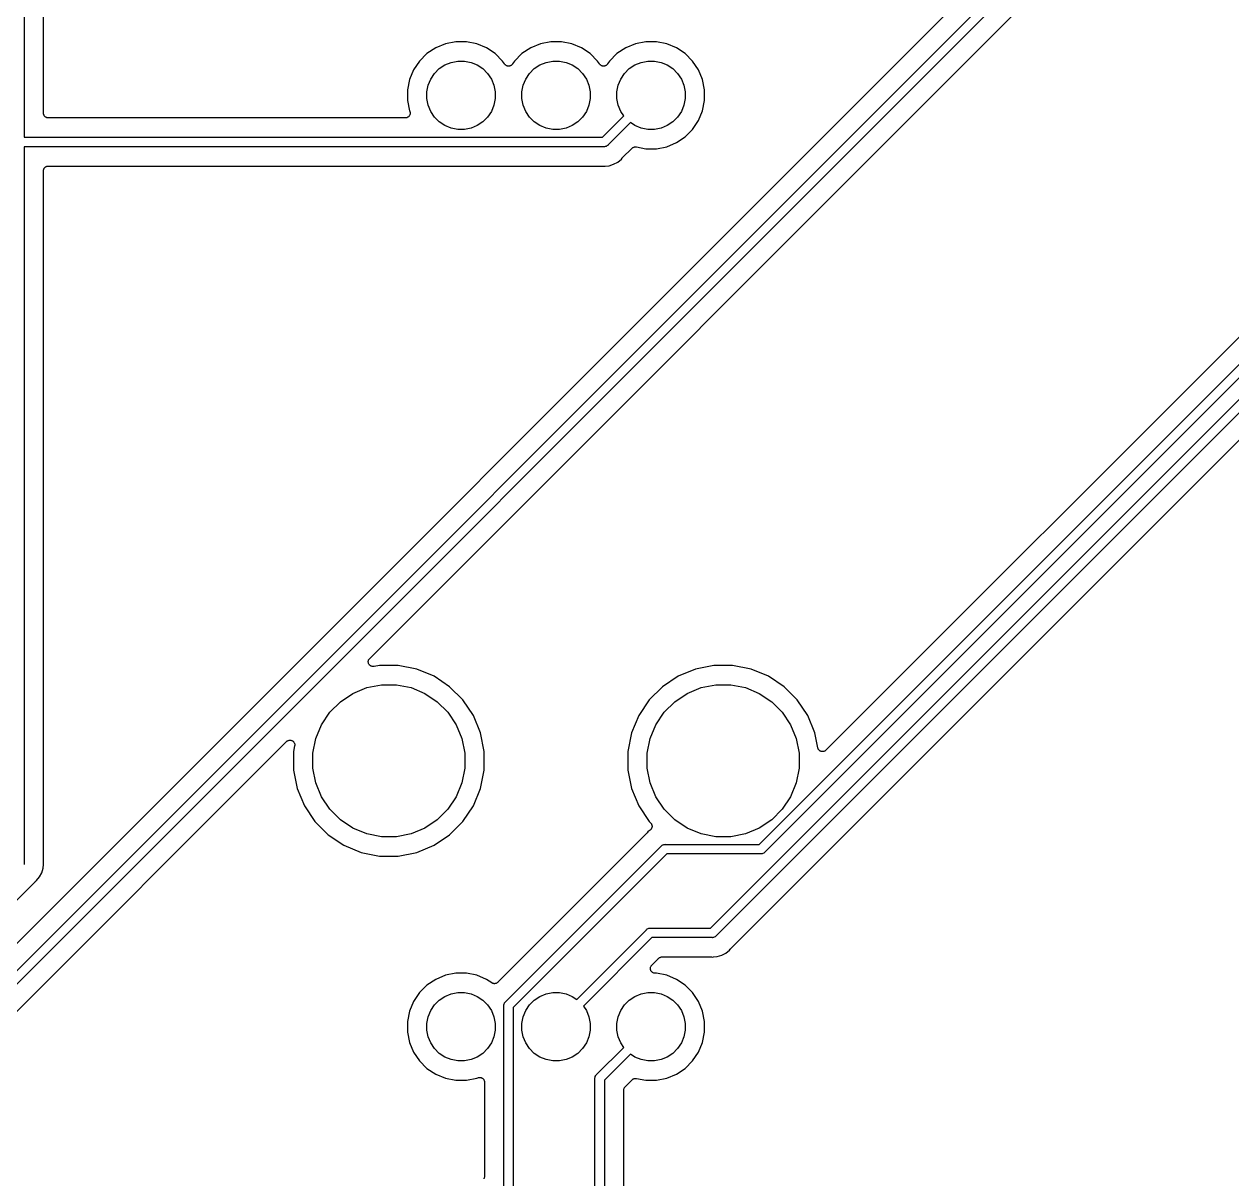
# Model space of a CAD drawing. Extents: x 77 to 228, y -160 to -63.
# Drawn here: x 96.49 to 128.28, y -133.03 to -102.65 of the extents above; entities that cross this region are included whole.
import ezdxf

# ---------------------------------------------------------------- set-up
doc = ezdxf.new("R2010")
doc.units = 0
doc.layers.add('BLACK', color=7, linetype='CONTINUOUS')

msp = doc.modelspace()

# ---------------------------------------------------------------- linework, layer by layer
at = {"layer": 'BLACK', "linetype": 'CONTINUOUS'}
for p, q in [((129.919, -93.2138), (94.9537, -128.179)), ((94.5058, -129.346), (130.3, -93.5509)), ((130.445, -93.76), (94.6825, -129.522)), ((105.585, -119.338), (127.725, -97.198)), ((96.492, -101.927), (96.492, -105.626)), ((97, -104.991), (97, -102.19)), ((107.323, -103.273), (107.092, -103.427)), ((107.579, -103.167), (107.323, -103.273)), ((107.851, -103.113), (107.579, -103.167)), ((108.129, -103.113), (107.851, -103.113)), ((108.401, -103.167), (108.129, -103.113)), ((108.657, -103.273), (108.401, -103.167)), ((108.888, -103.427), (108.657, -103.273)), ((109.823, -103.273), (109.592, -103.427)), ((110.079, -103.167), (109.823, -103.273)), ((110.351, -103.113), (110.079, -103.167)), ((110.629, -103.113), (110.351, -103.113)), ((110.901, -103.167), (110.629, -103.113)), ((111.157, -103.273), (110.901, -103.167)), ((111.388, -103.427), (111.157, -103.273)), ((112.323, -103.273), (112.092, -103.427)), ((112.579, -103.167), (112.323, -103.273)), ((112.851, -103.113), (112.579, -103.167)), ((113.129, -103.113), (112.851, -103.113)), ((113.401, -103.167), (113.129, -103.113)), ((113.657, -103.273), (113.401, -103.167)), ((113.888, -103.427), (113.657, -103.273)), ((107.092, -103.427), (106.896, -103.623)), ((109.084, -103.623), (108.888, -103.427)), ((109.592, -103.427), (109.396, -103.623)), ((111.584, -103.623), (111.388, -103.427)), ((112.092, -103.427), (111.896, -103.623)), ((114.084, -103.623), (113.888, -103.427)), ((106.742, -103.854), (106.636, -104.11)), ((106.896, -103.623), (106.742, -103.854)), ((107.291, -103.947), (107.416, -103.822)), ((107.416, -103.822), (107.564, -103.723)), ((107.564, -103.723), (107.727, -103.656)), ((107.727, -103.656), (107.901, -103.621)), ((107.901, -103.621), (108.079, -103.621)), ((108.079, -103.621), (108.253, -103.656)), ((108.253, -103.656), (108.416, -103.723)), ((108.416, -103.723), (108.564, -103.822)), ((108.564, -103.822), (108.689, -103.947)), ((109.134, -103.699), (109.084, -103.623)), ((109.142, -103.709), (109.134, -103.699)), ((109.15, -103.718), (109.142, -103.709)), ((109.15, -103.719), (109.15, -103.718)), ((109.15, -103.718), (109.15, -103.718)), ((109.159, -103.726), (109.15, -103.719)), ((109.169, -103.734), (109.159, -103.726)), ((109.18, -103.74), (109.169, -103.734)), ((109.169, -103.734), (109.169, -103.734)), ((109.169, -103.734), (109.169, -103.734)), ((109.19, -103.746), (109.18, -103.74)), ((109.191, -103.746), (109.19, -103.746)), ((109.203, -103.75), (109.191, -103.746)), ((109.191, -103.746), (109.191, -103.746)), ((109.214, -103.753), (109.203, -103.75)), ((109.215, -103.753), (109.214, -103.753)), ((109.214, -103.753), (109.214, -103.753)), ((109.227, -103.755), (109.215, -103.753)), ((109.239, -103.756), (109.227, -103.755)), ((109.251, -103.755), (109.239, -103.756)), ((109.239, -103.756), (109.239, -103.756)), ((109.239, -103.756), (109.239, -103.756)), ((109.263, -103.754), (109.251, -103.755)), ((109.264, -103.754), (109.263, -103.754)), ((109.276, -103.75), (109.264, -103.754)), ((109.264, -103.754), (109.264, -103.754)), ((109.287, -103.747), (109.276, -103.75)), ((109.288, -103.747), (109.287, -103.747)), ((109.298, -103.741), (109.288, -103.746)), ((109.288, -103.746), (109.288, -103.747)), ((109.309, -103.735), (109.298, -103.741)), ((109.31, -103.735), (109.309, -103.735)), ((109.319, -103.727), (109.31, -103.735)), ((109.31, -103.735), (109.31, -103.735)), ((109.329, -103.72), (109.319, -103.727)), ((109.337, -103.71), (109.329, -103.719)), ((109.329, -103.719), (109.329, -103.72)), ((109.329, -103.72), (109.329, -103.72)), ((109.345, -103.701), (109.337, -103.71)), ((109.346, -103.699), (109.345, -103.7)), ((109.345, -103.7), (109.345, -103.7)), ((109.345, -103.7), (109.345, -103.7)), ((109.345, -103.7), (109.345, -103.701)), ((109.396, -103.623), (109.346, -103.699)), ((109.791, -103.947), (109.916, -103.822)), ((109.916, -103.822), (110.064, -103.723)), ((110.064, -103.723), (110.227, -103.656)), ((110.227, -103.656), (110.401, -103.621)), ((110.401, -103.621), (110.579, -103.621)), ((110.579, -103.621), (110.753, -103.656)), ((110.753, -103.656), (110.916, -103.723)), ((110.916, -103.723), (111.064, -103.822)), ((111.064, -103.822), (111.189, -103.947)), ((111.634, -103.699), (111.584, -103.623)), ((111.642, -103.709), (111.634, -103.699)), ((111.65, -103.718), (111.642, -103.709)), ((111.65, -103.719), (111.65, -103.718)), ((111.65, -103.718), (111.65, -103.718)), ((111.659, -103.726), (111.65, -103.719)), ((111.669, -103.734), (111.659, -103.726)), ((111.68, -103.74), (111.669, -103.734)), ((111.669, -103.734), (111.669, -103.734)), ((111.669, -103.734), (111.669, -103.734)), ((111.69, -103.746), (111.68, -103.74)), ((111.691, -103.746), (111.69, -103.746)), ((111.703, -103.75), (111.691, -103.746)), ((111.691, -103.746), (111.691, -103.746)), ((111.714, -103.753), (111.703, -103.75)), ((111.715, -103.753), (111.714, -103.753)), ((111.714, -103.753), (111.714, -103.753)), ((111.727, -103.755), (111.715, -103.753)), ((111.739, -103.756), (111.727, -103.755)), ((111.751, -103.755), (111.739, -103.756)), ((111.739, -103.756), (111.739, -103.756)), ((111.739, -103.756), (111.739, -103.756)), ((111.763, -103.754), (111.751, -103.755)), ((111.764, -103.754), (111.763, -103.754)), ((111.776, -103.75), (111.764, -103.754)), ((111.764, -103.754), (111.764, -103.754)), ((111.787, -103.747), (111.776, -103.75)), ((111.788, -103.747), (111.787, -103.747)), ((111.798, -103.741), (111.788, -103.746)), ((111.788, -103.746), (111.788, -103.747)), ((111.809, -103.735), (111.798, -103.741)), ((111.81, -103.735), (111.809, -103.735)), ((111.819, -103.727), (111.81, -103.735)), ((111.81, -103.735), (111.81, -103.735)), ((111.829, -103.72), (111.819, -103.727)), ((111.837, -103.71), (111.829, -103.719)), ((111.829, -103.719), (111.829, -103.72)), ((111.829, -103.72), (111.829, -103.72)), ((111.845, -103.701), (111.837, -103.71)), ((111.846, -103.699), (111.845, -103.7)), ((111.845, -103.7), (111.845, -103.7)), ((111.845, -103.7), (111.845, -103.7)), ((111.845, -103.7), (111.845, -103.701)), ((111.896, -103.623), (111.846, -103.699)), ((112.291, -103.947), (112.416, -103.822)), ((112.416, -103.822), (112.564, -103.723)), ((112.564, -103.723), (112.727, -103.656)), ((112.727, -103.656), (112.901, -103.621)), ((112.901, -103.621), (113.079, -103.621)), ((113.079, -103.621), (113.253, -103.656)), ((113.253, -103.656), (113.416, -103.723)), ((113.416, -103.723), (113.564, -103.822)), ((113.564, -103.822), (113.689, -103.947)), ((114.238, -103.854), (114.084, -103.623)), ((114.344, -104.11), (114.238, -103.854)), ((106.636, -104.11), (106.582, -104.382)), ((107.125, -104.258), (107.192, -104.095)), ((107.192, -104.095), (107.291, -103.947)), ((108.689, -103.947), (108.788, -104.095)), ((108.788, -104.095), (108.855, -104.258)), ((109.625, -104.258), (109.692, -104.095)), ((109.692, -104.095), (109.791, -103.947)), ((111.189, -103.947), (111.288, -104.095)), ((111.288, -104.095), (111.355, -104.258)), ((112.125, -104.258), (112.192, -104.095)), ((112.192, -104.095), (112.291, -103.947)), ((113.689, -103.947), (113.788, -104.095)), ((113.788, -104.095), (113.855, -104.258)), ((114.398, -104.382), (114.344, -104.11)), ((106.582, -104.382), (106.582, -104.66)), ((107.09, -104.432), (107.125, -104.258)), ((107.09, -104.61), (107.09, -104.432)), ((108.855, -104.258), (108.89, -104.432)), ((108.89, -104.432), (108.89, -104.61)), ((109.59, -104.432), (109.625, -104.258)), ((109.59, -104.61), (109.59, -104.432)), ((111.355, -104.258), (111.39, -104.432)), ((111.39, -104.432), (111.39, -104.61)), ((112.09, -104.432), (112.125, -104.258)), ((112.09, -104.61), (112.09, -104.432)), ((113.855, -104.258), (113.89, -104.432)), ((113.89, -104.432), (113.89, -104.61)), ((114.398, -104.66), (114.398, -104.382)), ((106.582, -104.66), (106.636, -104.932)), ((107.125, -104.784), (107.09, -104.61)), ((107.192, -104.947), (107.125, -104.784)), ((108.855, -104.784), (108.788, -104.947)), ((108.89, -104.61), (108.855, -104.784)), ((109.625, -104.784), (109.59, -104.61)), ((109.692, -104.947), (109.625, -104.784)), ((111.355, -104.784), (111.288, -104.947)), ((111.39, -104.61), (111.355, -104.784)), ((112.125, -104.784), (112.09, -104.61)), ((112.192, -104.947), (112.125, -104.784)), ((113.855, -104.784), (113.788, -104.947)), ((113.89, -104.61), (113.855, -104.784)), ((114.344, -104.932), (114.398, -104.66)), ((97.0012, -105.003), (97, -104.991)), ((97.0022, -105.015), (97.0012, -105.003)), ((97.0024, -105.015), (97.0022, -105.015)), ((97.0024, -105.016), (97.0024, -105.015)), ((97.0059, -105.027), (97.0024, -105.016)), ((97.0092, -105.039), (97.0059, -105.027)), ((97.0095, -105.039), (97.0092, -105.039)), ((97.0096, -105.039), (97.0095, -105.039)), ((97.0152, -105.05), (97.0096, -105.039)), ((97.0207, -105.061), (97.0152, -105.05)), ((97.021, -105.061), (97.0207, -105.061)), ((97.0212, -105.061), (97.021, -105.061)), ((97.0288, -105.071), (97.0212, -105.061)), ((97.0363, -105.08), (97.0288, -105.071)), ((97.0366, -105.08), (97.0363, -105.08)), ((97.0369, -105.08), (97.0366, -105.08)), ((97.0461, -105.088), (97.0369, -105.08)), ((97.0552, -105.096), (97.0461, -105.088)), ((97.0556, -105.096), (97.0552, -105.096)), ((97.056, -105.096), (97.0556, -105.096)), ((97.0665, -105.102), (97.056, -105.096)), ((97.077, -105.108), (97.0665, -105.102)), ((97.0774, -105.108), (97.077, -105.108)), ((97.0778, -105.108), (97.0774, -105.108)), ((97.0892, -105.112), (97.0778, -105.108)), ((97.1006, -105.115), (97.0892, -105.112)), ((97.101, -105.115), (97.1006, -105.115)), ((97.1015, -105.115), (97.101, -105.115)), ((97.1133, -105.117), (97.1015, -105.115)), ((97.1252, -105.118), (97.1133, -105.117)), ((97.1261, -105.118), (97.1252, -105.118)), ((97.127, -105.118), (97.1261, -105.118)), ((97.1261, -105.118), (97.1261, -105.118)), ((97.1261, -105.118), (97.1261, -105.118)), ((106.523, -105.118), (97.127, -105.118)), ((106.535, -105.117), (106.523, -105.118)), ((106.547, -105.116), (106.535, -105.117)), ((106.548, -105.116), (106.547, -105.116)), ((106.559, -105.112), (106.548, -105.116)), ((106.548, -105.116), (106.548, -105.116)), ((106.571, -105.109), (106.559, -105.112)), ((106.572, -105.108), (106.571, -105.109)), ((106.571, -105.109), (106.571, -105.109)), ((106.582, -105.103), (106.572, -105.108)), ((106.593, -105.097), (106.582, -105.103)), ((106.603, -105.089), (106.593, -105.097)), ((106.593, -105.097), (106.593, -105.097)), ((106.593, -105.097), (106.593, -105.097)), ((106.612, -105.082), (106.603, -105.089)), ((106.613, -105.081), (106.612, -105.081)), ((106.612, -105.081), (106.612, -105.082)), ((106.62, -105.072), (106.613, -105.081)), ((106.628, -105.063), (106.62, -105.072)), ((106.634, -105.051), (106.628, -105.062)), ((106.628, -105.062), (106.628, -105.062)), ((106.628, -105.062), (106.628, -105.063)), ((106.64, -105.041), (106.634, -105.051)), ((106.636, -104.932), (106.641, -104.942)), ((106.644, -105.029), (106.64, -105.04)), ((106.64, -105.04), (106.64, -105.041)), ((106.64, -105.041), (106.64, -105.041)), ((106.641, -104.942), (106.641, -104.943)), ((106.641, -104.943), (106.641, -104.943)), ((106.641, -104.943), (106.641, -104.943)), ((106.641, -104.943), (106.641, -104.944)), ((106.641, -104.944), (106.645, -104.956)), ((106.647, -105.017), (106.644, -105.029)), ((106.645, -104.956), (106.648, -104.967)), ((106.648, -105.017), (106.647, -105.017)), ((106.648, -104.967), (106.648, -104.968)), ((106.648, -104.968), (106.648, -104.968)), ((106.648, -104.968), (106.649, -104.98)), ((106.649, -105.005), (106.648, -105.017)), ((106.648, -105.017), (106.648, -105.017)), ((106.649, -104.98), (106.65, -104.992)), ((106.65, -104.993), (106.649, -105.005)), ((106.65, -104.992), (106.65, -104.992)), ((106.65, -104.992), (106.65, -104.993)), ((107.291, -105.095), (107.192, -104.947)), ((107.416, -105.22), (107.291, -105.095)), ((108.689, -105.095), (108.564, -105.22)), ((108.788, -104.947), (108.689, -105.095)), ((109.791, -105.095), (109.692, -104.947)), ((109.916, -105.22), (109.791, -105.095)), ((111.189, -105.095), (111.064, -105.22)), ((111.288, -104.947), (111.189, -105.095)), ((111.708, -105.626), (112.27, -105.064)), ((112.27, -105.064), (112.192, -104.947)), ((113.689, -105.095), (113.564, -105.22)), ((113.788, -104.947), (113.689, -105.095)), ((114.084, -105.419), (114.238, -105.188)), ((114.238, -105.188), (114.344, -104.932)), ((114.554, -126.437), (135.975, -105.016)), ((136.184, -105.161), (114.699, -126.646)), ((107.564, -105.319), (107.416, -105.22)), ((107.727, -105.386), (107.564, -105.319)), ((107.901, -105.421), (107.727, -105.386)), ((108.079, -105.421), (107.901, -105.421)), ((108.253, -105.386), (108.079, -105.421)), ((108.416, -105.319), (108.253, -105.386)), ((108.564, -105.22), (108.416, -105.319)), ((110.064, -105.319), (109.916, -105.22)), ((110.227, -105.386), (110.064, -105.319)), ((110.401, -105.421), (110.227, -105.386)), ((110.579, -105.421), (110.401, -105.421)), ((110.753, -105.386), (110.579, -105.421)), ((110.916, -105.319), (110.753, -105.386)), ((111.064, -105.22), (110.916, -105.319)), ((112.447, -105.241), (111.853, -105.835)), ((112.564, -105.319), (112.447, -105.241)), ((112.727, -105.386), (112.564, -105.319)), ((112.901, -105.421), (112.727, -105.386)), ((113.079, -105.421), (112.901, -105.421)), ((113.253, -105.386), (113.079, -105.421)), ((113.416, -105.319), (113.253, -105.386)), ((113.564, -105.22), (113.416, -105.319)), ((113.888, -105.615), (114.084, -105.419)), ((96.492, -105.626), (111.708, -105.626)), ((111.849, -105.84), (111.83, -105.855)), ((111.853, -105.835), (111.849, -105.84)), ((113.401, -105.875), (113.657, -105.769)), ((113.657, -105.769), (113.888, -105.615)), ((111.754, -105.876), (96.492, -105.876)), ((96.492, -105.876), (96.492, -124.73)), ((111.76, -105.877), (111.754, -105.876)), ((111.766, -105.876), (111.76, -105.877)), ((111.785, -105.874), (111.766, -105.876)), ((111.766, -105.876), (111.766, -105.876)), ((111.808, -105.867), (111.785, -105.874)), ((111.83, -105.855), (111.808, -105.867)), ((112.234, -106.172), (112.491, -105.915)), ((112.491, -105.915), (112.492, -105.915)), ((112.492, -105.915), (112.493, -105.914)), ((112.492, -105.915), (112.492, -105.915)), ((112.492, -105.915), (112.492, -105.915)), ((112.493, -105.914), (112.502, -105.906)), ((112.502, -105.906), (112.511, -105.899)), ((112.511, -105.899), (112.512, -105.898)), ((112.511, -105.899), (112.511, -105.899)), ((112.512, -105.898), (112.522, -105.893)), ((112.522, -105.893), (112.533, -105.887)), ((112.533, -105.887), (112.533, -105.887)), ((112.533, -105.887), (112.534, -105.887)), ((112.534, -105.887), (112.545, -105.884)), ((112.545, -105.884), (112.557, -105.88)), ((112.557, -105.88), (112.557, -105.88)), ((112.557, -105.88), (112.558, -105.88)), ((112.558, -105.88), (112.569, -105.879)), ((112.569, -105.879), (112.581, -105.878)), ((112.581, -105.878), (112.582, -105.878)), ((112.582, -105.878), (112.582, -105.878)), ((112.582, -105.878), (112.594, -105.879)), ((112.594, -105.879), (112.606, -105.88)), ((112.606, -105.88), (112.851, -105.929)), ((112.851, -105.929), (113.129, -105.929)), ((113.129, -105.929), (113.401, -105.875)), ((97.0028, -106.485), (97.0064, -106.473)), ((97.0064, -106.473), (97.0099, -106.462)), ((97.0099, -106.462), (97.0101, -106.461)), ((97.0101, -106.461), (97.0103, -106.461)), ((97.0103, -106.461), (97.016, -106.451)), ((97.016, -106.451), (97.0217, -106.44)), ((97.0217, -106.44), (97.022, -106.44)), ((97.022, -106.44), (97.0222, -106.439)), ((97.0222, -106.439), (97.0299, -106.43)), ((97.0299, -106.43), (97.0375, -106.421)), ((97.0375, -106.421), (97.0379, -106.421)), ((97.0379, -106.421), (97.0381, -106.42)), ((97.0381, -106.42), (97.0475, -106.413)), ((97.0475, -106.413), (97.0567, -106.405)), ((97.0567, -106.405), (97.0571, -106.405)), ((97.0571, -106.405), (97.0575, -106.405)), ((97.0575, -106.405), (97.0681, -106.399)), ((97.0681, -106.399), (97.0786, -106.394)), ((97.0786, -106.394), (97.079, -106.393)), ((97.079, -106.393), (97.0794, -106.393)), ((97.0794, -106.393), (97.0909, -106.39)), ((97.0909, -106.39), (97.1023, -106.386)), ((97.1023, -106.386), (97.1028, -106.386)), ((97.1028, -106.386), (97.1032, -106.386)), ((97.1032, -106.386), (97.1151, -106.385)), ((97.1151, -106.385), (97.127, -106.384)), ((97.127, -106.384), (111.723, -106.384)), ((111.723, -106.384), (111.724, -106.384)), ((111.724, -106.384), (111.73, -106.385)), ((111.73, -106.385), (111.735, -106.385)), ((111.735, -106.385), (111.76, -106.387)), ((111.76, -106.387), (111.785, -106.385)), ((111.785, -106.385), (111.884, -106.375)), ((111.785, -106.385), (111.785, -106.385)), ((111.884, -106.375), (112.003, -106.339)), ((112.003, -106.339), (112.113, -106.28)), ((112.113, -106.28), (112.21, -106.201)), ((112.21, -106.201), (112.226, -106.181)), ((112.226, -106.181), (112.227, -106.18)), ((112.227, -106.18), (112.231, -106.176)), ((112.231, -106.176), (112.234, -106.172)), ((132.93, -106.42), (117.594, -121.756)), ((97, -106.509), (97.0013, -106.497)), ((97, -106.51), (97, -106.509)), ((97, -106.511), (97, -106.51)), ((97, -106.51), (97, -106.51)), ((97, -106.51), (97, -106.51)), ((97, -124.699), (97, -106.511)), ((97.0013, -106.497), (97.0026, -106.485)), ((97.0026, -106.485), (97.0027, -106.485)), ((97.0027, -106.485), (97.0028, -106.485)), ((115.836, -124.232), (133.475, -106.593)), ((133.684, -106.738), (115.981, -124.441)), ((120.381, -121.683), (131.427, -110.636)), ((105.548, -119.427), (105.549, -119.415)), ((105.549, -119.439), (105.548, -119.427)), ((105.548, -119.427), (105.548, -119.427)), ((105.548, -119.427), (105.548, -119.427)), ((105.549, -119.415), (105.55, -119.403)), ((105.55, -119.452), (105.549, -119.439)), ((105.55, -119.403), (105.55, -119.403)), ((105.55, -119.403), (105.551, -119.403)), ((105.554, -119.464), (105.55, -119.452)), ((105.55, -119.452), (105.55, -119.452)), ((105.55, -119.452), (105.55, -119.452)), ((105.551, -119.403), (105.554, -119.391)), ((105.554, -119.391), (105.558, -119.379)), ((105.557, -119.476), (105.554, -119.464)), ((105.563, -119.487), (105.557, -119.476)), ((105.557, -119.476), (105.557, -119.476)), ((105.557, -119.476), (105.557, -119.476)), ((105.558, -119.379), (105.564, -119.368)), ((105.558, -119.379), (105.558, -119.379)), ((105.558, -119.379), (105.558, -119.379)), ((105.569, -119.498), (105.563, -119.487)), ((105.564, -119.368), (105.569, -119.357)), ((105.569, -119.357), (105.57, -119.357)), ((105.577, -119.507), (105.569, -119.498)), ((105.569, -119.498), (105.569, -119.498)), ((105.569, -119.498), (105.569, -119.498)), ((105.57, -119.357), (105.577, -119.348)), ((105.57, -119.357), (105.57, -119.357)), ((105.577, -119.348), (105.585, -119.338)), ((105.584, -119.517), (105.577, -119.507)), ((105.585, -119.517), (105.584, -119.517)), ((105.584, -119.517), (105.584, -119.517)), ((105.594, -119.525), (105.585, -119.517)), ((105.603, -119.533), (105.594, -119.525)), ((105.604, -119.533), (105.603, -119.533)), ((105.603, -119.533), (105.603, -119.533)), ((105.614, -119.539), (105.604, -119.533)), ((105.625, -119.545), (105.614, -119.539)), ((105.637, -119.548), (105.625, -119.545)), ((105.625, -119.545), (105.625, -119.545)), ((105.625, -119.545), (105.625, -119.545)), ((105.649, -119.552), (105.637, -119.548)), ((105.661, -119.554), (105.649, -119.552)), ((105.649, -119.552), (105.649, -119.552)), ((105.649, -119.552), (105.649, -119.552)), ((105.673, -119.555), (105.661, -119.554)), ((105.674, -119.555), (105.673, -119.555)), ((105.673, -119.555), (105.673, -119.555)), ((105.686, -119.554), (105.674, -119.555)), ((105.698, -119.553), (105.686, -119.554)), ((105.7, -119.552), (105.698, -119.553)), ((105.698, -119.553), (105.698, -119.553)), ((105.698, -119.553), (105.698, -119.553)), ((105.698, -119.553), (105.698, -119.553)), ((105.843, -119.524), (105.7, -119.552)), ((106.337, -119.524), (105.843, -119.524)), ((106.822, -119.62), (106.337, -119.524)), ((107.278, -119.809), (106.822, -119.62)), ((107.689, -120.084), (107.278, -119.809)), ((113.702, -119.809), (113.291, -120.084)), ((114.158, -119.62), (113.702, -119.809)), ((114.643, -119.524), (114.158, -119.62)), ((115.137, -119.524), (114.643, -119.524)), ((115.622, -119.62), (115.137, -119.524)), ((116.078, -119.809), (115.622, -119.62)), ((116.489, -120.084), (116.078, -119.809)), ((105.143, -120.26), (105.507, -120.109)), ((105.507, -120.109), (105.893, -120.032)), ((105.893, -120.032), (106.287, -120.032)), ((106.287, -120.032), (106.673, -120.109)), ((106.673, -120.109), (107.037, -120.26)), ((108.038, -120.433), (107.689, -120.084)), ((113.291, -120.084), (112.942, -120.433)), ((113.943, -120.26), (114.307, -120.109)), ((114.307, -120.109), (114.693, -120.032)), ((114.693, -120.032), (115.087, -120.032)), ((115.087, -120.032), (115.473, -120.109)), ((115.473, -120.109), (115.837, -120.26)), ((116.838, -120.433), (116.489, -120.084)), ((104.815, -120.478), (105.143, -120.26)), ((107.037, -120.26), (107.365, -120.478)), ((108.313, -120.844), (108.038, -120.433)), ((112.942, -120.433), (112.667, -120.844)), ((113.615, -120.478), (113.943, -120.26)), ((115.837, -120.26), (116.165, -120.478)), ((117.113, -120.844), (116.838, -120.433)), ((104.318, -121.085), (104.536, -120.757)), ((104.536, -120.757), (104.815, -120.478)), ((107.365, -120.478), (107.644, -120.757)), ((107.644, -120.757), (107.862, -121.085)), ((113.118, -121.085), (113.336, -120.757)), ((113.336, -120.757), (113.615, -120.478)), ((116.165, -120.478), (116.444, -120.757)), ((116.444, -120.757), (116.662, -121.085)), ((104.167, -121.449), (104.318, -121.085)), ((107.862, -121.085), (108.013, -121.449)), ((108.502, -121.3), (108.313, -120.844)), ((112.667, -120.844), (112.478, -121.3)), ((112.967, -121.449), (113.118, -121.085)), ((116.662, -121.085), (116.813, -121.449)), ((117.302, -121.3), (117.113, -120.844)), ((108.598, -121.785), (108.502, -121.3)), ((112.478, -121.3), (112.382, -121.785)), ((117.379, -121.691), (117.302, -121.3)), ((95.3309, -129.592), (103.396, -121.527)), ((103.396, -121.527), (103.397, -121.526)), ((103.397, -121.526), (103.407, -121.518)), ((103.397, -121.526), (103.397, -121.526)), ((103.397, -121.526), (103.397, -121.526)), ((103.397, -121.526), (103.397, -121.526)), ((103.407, -121.518), (103.416, -121.511)), ((103.416, -121.511), (103.417, -121.511)), ((103.417, -121.51), (103.428, -121.505)), ((103.417, -121.511), (103.417, -121.51)), ((103.428, -121.505), (103.438, -121.499)), ((103.438, -121.499), (103.439, -121.499)), ((103.439, -121.499), (103.45, -121.496)), ((103.439, -121.499), (103.439, -121.499)), ((103.45, -121.496), (103.462, -121.492)), ((103.462, -121.492), (103.462, -121.492)), ((103.462, -121.492), (103.463, -121.492)), ((103.463, -121.492), (103.475, -121.491)), ((103.475, -121.491), (103.487, -121.49)), ((103.487, -121.49), (103.487, -121.49)), ((103.487, -121.49), (103.487, -121.49)), ((103.487, -121.49), (103.5, -121.491)), ((103.5, -121.491), (103.512, -121.493)), ((103.512, -121.493), (103.512, -121.493)), ((103.512, -121.493), (103.512, -121.493)), ((103.512, -121.493), (103.524, -121.496)), ((103.524, -121.496), (103.535, -121.5)), ((103.535, -121.5), (103.535, -121.5)), ((103.535, -121.5), (103.536, -121.5)), ((103.536, -121.5), (103.546, -121.506)), ((103.546, -121.506), (103.557, -121.512)), ((103.557, -121.512), (103.557, -121.512)), ((103.557, -121.512), (103.557, -121.512)), ((103.557, -121.512), (103.567, -121.52)), ((103.567, -121.52), (103.576, -121.528)), ((103.576, -121.528), (103.576, -121.528)), ((103.576, -121.528), (103.576, -121.528)), ((103.576, -121.528), (103.584, -121.537)), ((103.61, -121.642), (103.582, -121.785)), ((103.584, -121.537), (103.592, -121.547)), ((103.592, -121.547), (103.592, -121.547)), ((103.592, -121.547), (103.592, -121.547)), ((103.592, -121.547), (103.598, -121.558)), ((103.598, -121.558), (103.603, -121.569)), ((103.603, -121.569), (103.603, -121.569)), ((103.603, -121.569), (103.604, -121.569)), ((103.604, -121.569), (103.607, -121.581)), ((103.607, -121.581), (103.611, -121.592)), ((103.612, -121.629), (103.61, -121.642)), ((103.611, -121.592), (103.611, -121.593)), ((103.611, -121.593), (103.611, -121.593)), ((103.611, -121.593), (103.612, -121.605)), ((103.612, -121.605), (103.613, -121.617)), ((103.613, -121.617), (103.612, -121.629)), ((103.613, -121.617), (103.613, -121.617)), ((103.613, -121.617), (103.613, -121.617)), ((104.09, -121.835), (104.167, -121.449)), ((108.013, -121.449), (108.09, -121.835)), ((112.89, -121.835), (112.967, -121.449)), ((115.08, -126.983), (120.381, -121.683)), ((116.813, -121.449), (116.89, -121.835)), ((117.383, -121.703), (117.379, -121.691)), ((117.386, -121.714), (117.383, -121.703)), ((117.386, -121.715), (117.386, -121.714)), ((117.387, -121.715), (117.386, -121.715)), ((117.392, -121.725), (117.387, -121.715)), ((117.398, -121.736), (117.392, -121.725)), ((120.381, -121.683), (120.381, -121.683)), ((103.582, -121.785), (103.582, -122.279)), ((104.09, -122.229), (104.09, -121.835)), ((108.09, -121.835), (108.09, -122.229)), ((108.598, -122.279), (108.598, -121.785)), ((112.382, -121.785), (112.382, -122.279)), ((112.89, -122.229), (112.89, -121.835)), ((116.89, -121.835), (116.89, -122.229)), ((117.398, -121.737), (117.398, -121.736)), ((117.398, -121.736), (117.398, -121.736)), ((117.406, -121.746), (117.398, -121.737)), ((117.413, -121.755), (117.406, -121.746)), ((117.414, -121.756), (117.413, -121.755)), ((117.423, -121.764), (117.414, -121.756)), ((117.414, -121.756), (117.414, -121.756)), ((117.432, -121.771), (117.423, -121.764)), ((117.433, -121.771), (117.432, -121.771)), ((117.433, -121.772), (117.433, -121.771)), ((117.444, -121.777), (117.433, -121.772)), ((117.454, -121.783), (117.444, -121.777)), ((117.455, -121.783), (117.454, -121.783)), ((117.466, -121.787), (117.455, -121.783)), ((117.455, -121.783), (117.455, -121.783)), ((117.478, -121.791), (117.466, -121.787)), ((117.491, -121.792), (117.478, -121.791)), ((117.478, -121.791), (117.478, -121.791)), ((117.478, -121.791), (117.478, -121.791)), ((117.503, -121.793), (117.491, -121.792)), ((117.515, -121.792), (117.503, -121.793)), ((117.503, -121.793), (117.503, -121.793)), ((117.503, -121.793), (117.503, -121.793)), ((117.527, -121.791), (117.515, -121.792)), ((117.528, -121.791), (117.527, -121.791)), ((117.539, -121.788), (117.528, -121.791)), ((117.528, -121.791), (117.528, -121.791)), ((117.551, -121.784), (117.539, -121.788)), ((117.552, -121.784), (117.551, -121.784)), ((117.551, -121.784), (117.551, -121.784)), ((117.562, -121.778), (117.552, -121.784)), ((117.573, -121.773), (117.562, -121.778)), ((117.574, -121.773), (117.573, -121.773)), ((117.573, -121.773), (117.573, -121.773)), ((117.583, -121.765), (117.574, -121.773)), ((117.592, -121.757), (117.583, -121.765)), ((117.593, -121.757), (117.592, -121.757)), ((117.594, -121.756), (117.593, -121.757)), ((117.593, -121.757), (117.593, -121.757)), ((117.593, -121.757), (117.593, -121.757)), ((103.582, -122.279), (103.678, -122.764)), ((104.167, -122.615), (104.09, -122.229)), ((108.09, -122.229), (108.013, -122.615)), ((108.502, -122.764), (108.598, -122.279)), ((112.382, -122.279), (112.478, -122.764)), ((112.967, -122.615), (112.89, -122.229)), ((116.89, -122.229), (116.813, -122.615)), ((104.318, -122.979), (104.167, -122.615)), ((108.013, -122.615), (107.862, -122.979)), ((113.118, -122.979), (112.967, -122.615)), ((116.813, -122.615), (116.662, -122.979)), ((103.678, -122.764), (103.867, -123.22)), ((104.536, -123.307), (104.318, -122.979)), ((107.862, -122.979), (107.644, -123.307)), ((108.313, -123.22), (108.502, -122.764)), ((112.478, -122.764), (112.667, -123.22)), ((113.336, -123.307), (113.118, -122.979)), ((116.662, -122.979), (116.444, -123.307)), ((103.867, -123.22), (104.142, -123.631)), ((104.815, -123.586), (104.536, -123.307)), ((107.644, -123.307), (107.365, -123.586)), ((108.038, -123.631), (108.313, -123.22)), ((112.667, -123.22), (112.942, -123.631)), ((113.615, -123.586), (113.336, -123.307)), ((116.444, -123.307), (116.165, -123.586)), ((104.142, -123.631), (104.491, -123.98)), ((105.143, -123.804), (104.815, -123.586)), ((107.365, -123.586), (107.037, -123.804)), ((107.689, -123.98), (108.038, -123.631)), ((112.942, -123.631), (112.978, -123.667)), ((113.943, -123.804), (113.615, -123.586)), ((116.165, -123.586), (115.837, -123.804)), ((105.507, -123.955), (105.143, -123.804)), ((105.893, -124.032), (105.507, -123.955)), ((106.673, -123.955), (106.287, -124.032)), ((107.037, -123.804), (106.673, -123.955)), ((112.881, -123.936), (108.956, -127.861)), ((112.884, -123.932), (112.881, -123.936)), ((112.888, -123.928), (112.884, -123.932)), ((112.889, -123.927), (112.888, -123.928)), ((112.905, -123.907), (112.889, -123.927)), ((112.951, -123.869), (112.905, -123.907)), ((112.969, -123.855), (112.951, -123.869)), ((112.951, -123.869), (112.951, -123.869)), ((112.973, -123.851), (112.969, -123.855)), ((112.978, -123.847), (112.973, -123.851)), ((112.978, -123.667), (112.979, -123.668)), ((112.982, -123.842), (112.978, -123.847)), ((112.979, -123.668), (112.983, -123.673)), ((112.986, -123.837), (112.982, -123.842)), ((112.983, -123.673), (112.987, -123.677)), ((112.99, -123.833), (112.986, -123.837)), ((112.987, -123.677), (112.991, -123.682)), ((112.993, -123.828), (112.99, -123.833)), ((112.991, -123.682), (112.995, -123.688)), ((112.997, -123.822), (112.993, -123.828)), ((112.995, -123.688), (112.998, -123.693)), ((113, -123.817), (112.997, -123.822)), ((112.998, -123.693), (113.001, -123.698)), ((113.002, -123.812), (113, -123.817)), ((113.001, -123.698), (113.003, -123.704)), ((113.005, -123.806), (113.002, -123.812)), ((113.003, -123.704), (113.006, -123.71)), ((113.007, -123.8), (113.005, -123.806)), ((113.006, -123.71), (113.008, -123.715)), ((113.01, -123.794), (113.007, -123.8)), ((113.008, -123.715), (113.01, -123.721)), ((113.01, -123.721), (113.011, -123.727)), ((113.011, -123.788), (113.01, -123.794)), ((113.011, -123.727), (113.013, -123.733)), ((113.013, -123.783), (113.011, -123.788)), ((113.013, -123.733), (113.014, -123.739)), ((113.015, -123.77), (113.013, -123.776)), ((113.013, -123.776), (113.013, -123.783)), ((113.014, -123.739), (113.015, -123.745)), ((113.015, -123.745), (113.015, -123.752)), ((113.015, -123.752), (113.015, -123.758)), ((113.015, -123.758), (113.015, -123.764)), ((113.015, -123.764), (113.015, -123.77)), ((114.307, -123.955), (113.943, -123.804)), ((114.693, -124.032), (114.307, -123.955)), ((115.473, -123.955), (115.087, -124.032)), ((115.837, -123.804), (115.473, -123.955)), ((104.491, -123.98), (104.902, -124.255)), ((104.902, -124.255), (105.358, -124.444)), ((106.287, -124.032), (105.893, -124.032)), ((106.822, -124.444), (107.278, -124.255)), ((107.278, -124.255), (107.689, -123.98)), ((109.156, -128.38), (113.262, -124.273)), ((113.262, -124.273), (113.266, -124.268)), ((113.266, -124.268), (113.272, -124.263)), ((113.272, -124.263), (113.285, -124.253)), ((113.285, -124.253), (113.298, -124.246)), ((113.285, -124.253), (113.285, -124.253)), ((113.285, -124.253), (113.285, -124.253)), ((113.298, -124.246), (113.307, -124.241)), ((113.307, -124.241), (113.323, -124.236)), ((113.307, -124.241), (113.307, -124.241)), ((113.307, -124.241), (113.307, -124.241)), ((113.323, -124.236), (113.33, -124.234)), ((113.33, -124.234), (113.349, -124.232)), ((113.33, -124.234), (113.33, -124.234)), ((113.33, -124.234), (113.33, -124.234)), ((113.349, -124.232), (113.355, -124.231)), ((113.349, -124.232), (113.349, -124.232)), ((113.355, -124.231), (113.361, -124.232)), ((113.361, -124.232), (115.836, -124.232)), ((115.087, -124.032), (114.693, -124.032)), ((105.358, -124.444), (105.843, -124.54)), ((105.843, -124.54), (106.337, -124.54)), ((106.337, -124.54), (106.822, -124.444)), ((113.407, -124.482), (109.365, -128.525)), ((115.882, -124.482), (113.407, -124.482)), ((115.888, -124.483), (115.882, -124.482)), ((115.894, -124.482), (115.888, -124.483)), ((115.913, -124.48), (115.894, -124.482)), ((115.894, -124.482), (115.894, -124.482)), ((115.936, -124.473), (115.913, -124.48)), ((115.958, -124.461), (115.936, -124.473)), ((115.977, -124.446), (115.958, -124.461)), ((115.981, -124.441), (115.977, -124.446)), ((96.492, -124.742), (96.4902, -124.761)), ((96.492, -124.73), (96.4926, -124.736)), ((96.4926, -124.736), (96.492, -124.742)), ((96.492, -124.742), (96.492, -124.742)), ((96.9546, -124.979), (96.9908, -124.86)), ((96.9908, -124.86), (97.0006, -124.761)), ((97.0005, -124.704), (97, -124.699)), ((97.0005, -124.709), (97.0005, -124.704)), ((97.0006, -124.711), (97.0005, -124.709)), ((97.0031, -124.736), (97.0006, -124.711)), ((97.0006, -124.761), (97.0031, -124.736)), ((97.0006, -124.761), (97.0006, -124.761)), ((94.7772, -127.221), (96.7882, -125.21)), ((96.7882, -125.21), (96.7895, -125.209)), ((96.7895, -125.209), (96.7936, -125.205)), ((96.7936, -125.205), (96.7974, -125.202)), ((96.7974, -125.202), (96.8168, -125.186)), ((96.8168, -125.186), (96.8959, -125.089)), ((96.8959, -125.089), (96.9546, -124.979)), ((111.033, -128.312), (112.867, -126.478)), ((112.867, -126.478), (112.871, -126.473)), ((112.871, -126.473), (112.876, -126.469)), ((112.876, -126.469), (112.89, -126.458)), ((112.876, -126.469), (112.876, -126.469)), ((112.89, -126.458), (112.912, -126.446)), ((112.89, -126.458), (112.89, -126.458)), ((112.89, -126.458), (112.89, -126.458)), ((112.912, -126.446), (112.935, -126.439)), ((112.935, -126.439), (112.954, -126.437)), ((112.954, -126.437), (112.96, -126.436)), ((112.954, -126.437), (112.954, -126.437)), ((112.96, -126.436), (112.966, -126.437)), ((112.966, -126.437), (114.554, -126.437)), ((113.012, -126.687), (111.21, -128.489)), ((114.6, -126.687), (113.012, -126.687)), ((114.606, -126.688), (114.6, -126.687)), ((114.612, -126.687), (114.606, -126.688)), ((114.631, -126.685), (114.612, -126.687)), ((114.612, -126.687), (114.612, -126.687)), ((114.654, -126.678), (114.631, -126.685)), ((114.676, -126.666), (114.654, -126.678)), ((114.695, -126.651), (114.676, -126.666)), ((114.699, -126.646), (114.695, -126.651)), ((114.849, -127.15), (114.959, -127.091)), ((114.959, -127.091), (115.056, -127.012)), ((115.056, -127.012), (115.072, -126.992)), ((115.072, -126.992), (115.073, -126.991)), ((115.073, -126.991), (115.077, -126.987)), ((115.077, -126.987), (115.08, -126.983)), ((112.979, -127.46), (112.983, -127.448)), ((112.983, -127.448), (112.989, -127.437)), ((112.983, -127.448), (112.983, -127.448)), ((112.983, -127.448), (112.983, -127.448)), ((112.989, -127.437), (112.994, -127.426)), ((112.994, -127.426), (112.994, -127.426)), ((112.994, -127.426), (112.995, -127.426)), ((112.995, -127.426), (113.002, -127.417)), ((113.002, -127.417), (113.01, -127.407)), ((113.01, -127.407), (113.185, -127.232)), ((113.185, -127.232), (113.186, -127.231)), ((113.185, -127.232), (113.185, -127.232)), ((113.185, -127.232), (113.185, -127.232)), ((113.185, -127.232), (113.185, -127.232)), ((113.186, -127.231), (113.195, -127.224)), ((113.195, -127.224), (113.205, -127.216)), ((113.205, -127.216), (113.206, -127.215)), ((113.205, -127.216), (113.205, -127.216)), ((113.206, -127.215), (113.216, -127.21)), ((113.216, -127.21), (113.226, -127.205)), ((113.226, -127.205), (113.227, -127.204)), ((113.227, -127.204), (113.228, -127.204)), ((113.228, -127.204), (113.239, -127.201)), ((113.239, -127.201), (113.25, -127.197)), ((113.25, -127.197), (113.251, -127.197)), ((113.251, -127.197), (113.263, -127.196)), ((113.251, -127.197), (113.251, -127.197)), ((113.263, -127.196), (113.275, -127.195)), ((113.275, -127.195), (114.569, -127.195)), ((114.569, -127.195), (114.57, -127.195)), ((114.57, -127.195), (114.576, -127.196)), ((114.576, -127.196), (114.581, -127.196)), ((114.581, -127.196), (114.606, -127.198)), ((114.606, -127.198), (114.631, -127.196)), ((114.631, -127.196), (114.73, -127.186)), ((114.631, -127.196), (114.631, -127.196)), ((114.73, -127.186), (114.849, -127.15)), ((107.579, -127.678), (107.323, -127.784)), ((107.851, -127.624), (107.579, -127.678)), ((108.129, -127.624), (107.851, -127.624)), ((108.401, -127.678), (108.129, -127.624)), ((108.657, -127.784), (108.401, -127.678)), ((112.973, -127.496), (112.974, -127.484)), ((112.973, -127.497), (112.973, -127.496)), ((112.973, -127.496), (112.973, -127.496)), ((112.974, -127.509), (112.973, -127.497)), ((112.974, -127.484), (112.975, -127.472)), ((112.975, -127.521), (112.974, -127.509)), ((112.975, -127.471), (112.979, -127.46)), ((112.975, -127.472), (112.975, -127.471)), ((112.975, -127.472), (112.975, -127.472)), ((112.979, -127.533), (112.975, -127.521)), ((112.975, -127.521), (112.975, -127.521)), ((112.975, -127.521), (112.975, -127.521)), ((112.982, -127.545), (112.979, -127.533)), ((112.988, -127.556), (112.982, -127.545)), ((112.982, -127.545), (112.982, -127.545)), ((112.982, -127.545), (112.982, -127.545)), ((112.994, -127.567), (112.988, -127.556)), ((113.001, -127.576), (112.994, -127.567)), ((112.994, -127.567), (112.994, -127.567)), ((112.994, -127.567), (112.994, -127.567)), ((113.009, -127.586), (113.001, -127.576)), ((113.019, -127.594), (113.009, -127.586)), ((113.009, -127.586), (113.009, -127.586)), ((113.009, -127.586), (113.009, -127.586)), ((113.028, -127.602), (113.019, -127.594)), ((113.039, -127.608), (113.028, -127.602)), ((113.028, -127.602), (113.028, -127.602)), ((113.028, -127.602), (113.028, -127.602)), ((113.05, -127.614), (113.039, -127.608)), ((113.062, -127.618), (113.05, -127.614)), ((113.05, -127.614), (113.05, -127.614)), ((113.05, -127.614), (113.05, -127.614)), ((113.073, -127.621), (113.062, -127.618)), ((113.074, -127.621), (113.073, -127.621)), ((113.086, -127.623), (113.074, -127.621)), ((113.074, -127.621), (113.074, -127.621)), ((113.098, -127.624), (113.086, -127.623)), ((113.1, -127.624), (113.098, -127.624)), ((113.098, -127.624), (113.098, -127.624)), ((113.098, -127.624), (113.098, -127.624)), ((113.098, -127.624), (113.098, -127.624)), ((113.129, -127.624), (113.1, -127.624)), ((113.401, -127.678), (113.129, -127.624)), ((113.657, -127.784), (113.401, -127.678)), ((107.092, -127.938), (106.896, -128.134)), ((107.323, -127.784), (107.092, -127.938)), ((108.796, -127.877), (108.657, -127.784)), ((108.807, -127.883), (108.796, -127.877)), ((108.817, -127.888), (108.807, -127.883)), ((108.817, -127.889), (108.817, -127.888)), ((108.818, -127.889), (108.817, -127.889)), ((108.829, -127.892), (108.818, -127.889)), ((108.841, -127.896), (108.829, -127.892)), ((108.842, -127.896), (108.841, -127.896)), ((108.841, -127.896), (108.841, -127.896)), ((108.853, -127.897), (108.842, -127.896)), ((108.865, -127.899), (108.853, -127.897)), ((108.866, -127.899), (108.865, -127.899)), ((108.878, -127.897), (108.866, -127.899)), ((108.866, -127.899), (108.866, -127.899)), ((108.89, -127.896), (108.878, -127.897)), ((108.891, -127.896), (108.89, -127.896)), ((108.89, -127.896), (108.89, -127.896)), ((108.902, -127.893), (108.891, -127.896)), ((108.914, -127.889), (108.902, -127.893)), ((108.915, -127.889), (108.914, -127.889)), ((108.914, -127.889), (108.914, -127.889)), ((108.925, -127.884), (108.915, -127.889)), ((108.936, -127.878), (108.925, -127.884)), ((108.937, -127.878), (108.936, -127.878)), ((108.936, -127.878), (108.936, -127.878)), ((108.946, -127.87), (108.937, -127.878)), ((108.955, -127.863), (108.946, -127.87)), ((108.956, -127.862), (108.955, -127.863)), ((108.956, -127.861), (108.956, -127.862)), ((108.956, -127.862), (108.956, -127.862)), ((108.956, -127.862), (108.956, -127.862)), ((113.888, -127.938), (113.657, -127.784)), ((114.084, -128.134), (113.888, -127.938)), ((106.742, -128.365), (106.636, -128.621)), ((106.896, -128.134), (106.742, -128.365)), ((107.291, -128.458), (107.416, -128.333)), ((107.416, -128.333), (107.564, -128.234)), ((107.564, -128.234), (107.727, -128.167)), ((107.727, -128.167), (107.901, -128.132)), ((107.901, -128.132), (108.079, -128.132)), ((108.079, -128.132), (108.253, -128.167)), ((108.253, -128.167), (108.416, -128.234)), ((108.416, -128.234), (108.564, -128.333)), ((108.564, -128.333), (108.689, -128.458)), ((109.131, -128.412), (109.136, -128.403)), ((109.136, -128.403), (109.151, -128.384)), ((109.136, -128.403), (109.136, -128.403)), ((109.136, -128.403), (109.136, -128.403)), ((109.151, -128.384), (109.156, -128.38)), ((109.791, -128.458), (109.916, -128.333)), ((109.916, -128.333), (110.064, -128.234)), ((110.064, -128.234), (110.227, -128.167)), ((110.227, -128.167), (110.401, -128.132)), ((110.401, -128.132), (110.579, -128.132)), ((110.579, -128.132), (110.753, -128.167)), ((110.753, -128.167), (110.916, -128.234)), ((110.916, -128.234), (111.033, -128.312)), ((112.291, -128.458), (112.416, -128.333)), ((112.416, -128.333), (112.564, -128.234)), ((112.564, -128.234), (112.727, -128.167)), ((112.727, -128.167), (112.901, -128.132)), ((112.901, -128.132), (113.079, -128.132)), ((113.079, -128.132), (113.253, -128.167)), ((113.253, -128.167), (113.416, -128.234)), ((113.416, -128.234), (113.564, -128.333)), ((113.564, -128.333), (113.689, -128.458)), ((114.238, -128.365), (114.084, -128.134)), ((114.344, -128.621), (114.238, -128.365)), ((106.636, -128.621), (106.582, -128.893)), ((107.125, -128.769), (107.192, -128.606)), ((107.192, -128.606), (107.291, -128.458)), ((108.689, -128.458), (108.788, -128.606)), ((108.788, -128.606), (108.855, -128.769)), ((109.114, -128.473), (109.115, -128.467)), ((109.115, -128.479), (109.114, -128.473)), ((109.115, -128.467), (109.117, -128.451)), ((109.115, -128.467), (109.115, -128.467)), ((109.115, -133.229), (109.115, -128.479)), ((109.117, -128.448), (109.121, -128.435)), ((109.117, -128.449), (109.117, -128.448)), ((109.117, -128.451), (109.117, -128.449)), ((109.117, -128.449), (109.117, -128.449)), ((109.121, -128.435), (109.124, -128.425)), ((109.124, -128.425), (109.131, -128.412)), ((109.124, -128.425), (109.124, -128.425)), ((109.124, -128.425), (109.124, -128.425)), ((109.365, -128.525), (109.365, -133.275)), ((109.625, -128.769), (109.692, -128.606)), ((109.692, -128.606), (109.791, -128.458)), ((111.21, -128.489), (111.288, -128.606)), ((111.288, -128.606), (111.355, -128.769)), ((112.125, -128.769), (112.192, -128.606)), ((112.192, -128.606), (112.291, -128.458)), ((113.689, -128.458), (113.788, -128.606)), ((113.788, -128.606), (113.855, -128.769)), ((114.398, -128.893), (114.344, -128.621)), ((106.582, -128.893), (106.582, -129.171)), ((107.09, -128.943), (107.125, -128.769)), ((107.09, -129.121), (107.09, -128.943)), ((108.855, -128.769), (108.89, -128.943)), ((108.89, -128.943), (108.89, -129.121)), ((109.59, -128.943), (109.625, -128.769)), ((109.59, -129.121), (109.59, -128.943)), ((111.355, -128.769), (111.39, -128.943)), ((111.39, -128.943), (111.39, -129.121)), ((112.09, -128.943), (112.125, -128.769)), ((112.09, -129.121), (112.09, -128.943)), ((113.855, -128.769), (113.89, -128.943)), ((113.89, -128.943), (113.89, -129.121)), ((114.398, -129.171), (114.398, -128.893)), ((106.582, -129.171), (106.636, -129.443)), ((107.125, -129.295), (107.09, -129.121)), ((107.192, -129.458), (107.125, -129.295)), ((108.855, -129.295), (108.788, -129.458)), ((108.89, -129.121), (108.855, -129.295)), ((109.625, -129.295), (109.59, -129.121)), ((109.692, -129.458), (109.625, -129.295)), ((111.355, -129.295), (111.288, -129.458)), ((111.39, -129.121), (111.355, -129.295)), ((112.125, -129.295), (112.09, -129.121)), ((112.192, -129.458), (112.125, -129.295)), ((113.855, -129.295), (113.788, -129.458)), ((113.89, -129.121), (113.855, -129.295)), ((114.344, -129.443), (114.398, -129.171)), ((106.636, -129.443), (106.742, -129.699)), ((107.291, -129.606), (107.192, -129.458)), ((107.416, -129.731), (107.291, -129.606)), ((108.689, -129.606), (108.564, -129.731)), ((108.788, -129.458), (108.689, -129.606)), ((109.791, -129.606), (109.692, -129.458)), ((109.916, -129.731), (109.791, -129.606)), ((111.189, -129.606), (111.064, -129.731)), ((111.288, -129.458), (111.189, -129.606)), ((111.554, -130.291), (112.27, -129.575)), ((112.27, -129.575), (112.192, -129.458)), ((113.689, -129.606), (113.564, -129.731)), ((113.788, -129.458), (113.689, -129.606)), ((114.238, -129.699), (114.344, -129.443)), ((106.742, -129.699), (106.896, -129.93)), ((106.896, -129.93), (107.092, -130.126)), ((107.564, -129.83), (107.416, -129.731)), ((107.727, -129.897), (107.564, -129.83)), ((107.901, -129.932), (107.727, -129.897)), ((108.079, -129.932), (107.901, -129.932)), ((108.253, -129.897), (108.079, -129.932)), ((108.416, -129.83), (108.253, -129.897)), ((108.564, -129.731), (108.416, -129.83)), ((110.064, -129.83), (109.916, -129.731)), ((110.227, -129.897), (110.064, -129.83)), ((110.401, -129.932), (110.227, -129.897)), ((110.579, -129.932), (110.401, -129.932)), ((110.753, -129.897), (110.579, -129.932)), ((110.916, -129.83), (110.753, -129.897)), ((111.064, -129.731), (110.916, -129.83)), ((112.447, -129.752), (111.763, -130.436)), ((112.564, -129.83), (112.447, -129.752)), ((112.727, -129.897), (112.564, -129.83)), ((112.901, -129.932), (112.727, -129.897)), ((113.079, -129.932), (112.901, -129.932)), ((113.253, -129.897), (113.079, -129.932)), ((113.416, -129.83), (113.253, -129.897)), ((113.564, -129.731), (113.416, -129.83)), ((113.888, -130.126), (114.084, -129.93)), ((114.084, -129.93), (114.238, -129.699)), ((107.092, -130.126), (107.323, -130.28)), ((107.323, -130.28), (107.579, -130.386)), ((111.522, -130.336), (111.534, -130.314)), ((111.534, -130.314), (111.549, -130.295)), ((111.549, -130.295), (111.554, -130.291)), ((113.401, -130.386), (113.657, -130.28)), ((113.657, -130.28), (113.888, -130.126)), ((107.579, -130.386), (107.851, -130.44)), ((107.851, -130.44), (108.129, -130.44)), ((108.129, -130.44), (108.401, -130.386)), ((108.401, -130.386), (108.431, -130.373)), ((108.431, -130.373), (108.432, -130.373)), ((108.432, -130.373), (108.432, -130.373)), ((108.432, -130.373), (108.432, -130.373)), ((108.432, -130.373), (108.433, -130.373)), ((108.433, -130.373), (108.445, -130.369)), ((108.445, -130.369), (108.456, -130.366)), ((108.456, -130.366), (108.457, -130.366)), ((108.457, -130.366), (108.469, -130.365)), ((108.457, -130.366), (108.457, -130.366)), ((108.469, -130.365), (108.481, -130.364)), ((108.481, -130.364), (108.481, -130.364)), ((108.481, -130.364), (108.482, -130.364)), ((108.482, -130.364), (108.494, -130.365)), ((108.494, -130.365), (108.506, -130.366)), ((108.506, -130.366), (108.506, -130.366)), ((108.506, -130.366), (108.506, -130.366)), ((108.506, -130.366), (108.518, -130.37)), ((108.518, -130.37), (108.529, -130.373)), ((108.529, -130.373), (108.53, -130.374)), ((108.53, -130.374), (108.53, -130.374)), ((108.53, -130.374), (108.54, -130.38)), ((108.54, -130.38), (108.551, -130.385)), ((108.551, -130.385), (108.551, -130.385)), ((108.551, -130.385), (108.552, -130.386)), ((108.552, -130.386), (108.561, -130.393)), ((108.561, -130.393), (108.57, -130.401)), ((108.57, -130.401), (108.57, -130.401)), ((108.57, -130.401), (108.571, -130.401)), ((108.571, -130.401), (108.578, -130.411)), ((108.578, -130.411), (108.586, -130.42)), ((108.586, -130.42), (108.586, -130.421)), ((108.586, -130.421), (108.586, -130.421)), ((108.586, -130.421), (108.592, -130.432)), ((108.592, -130.432), (108.597, -130.442)), ((108.597, -130.442), (108.598, -130.442)), ((108.598, -130.442), (108.598, -130.443)), ((108.598, -130.443), (108.601, -130.454)), ((108.601, -130.454), (108.605, -130.466)), ((108.605, -130.466), (108.605, -130.466)), ((108.605, -130.466), (108.605, -130.466)), ((108.605, -130.466), (108.606, -130.479)), ((108.606, -130.479), (108.607, -130.491)), ((108.607, -130.491), (108.607, -132.966)), ((111.512, -130.384), (111.513, -130.378)), ((111.513, -130.39), (111.512, -130.384)), ((111.513, -130.378), (111.515, -130.359)), ((111.513, -130.378), (111.513, -130.378)), ((111.513, -152.153), (111.513, -130.39)), ((111.515, -130.359), (111.522, -130.336)), ((111.763, -130.436), (111.763, -152.226)), ((112.287, -130.638), (112.292, -130.628)), ((112.292, -130.628), (112.293, -130.628)), ((112.293, -130.627), (112.301, -130.618)), ((112.293, -130.628), (112.293, -130.627)), ((112.301, -130.618), (112.308, -130.609)), ((112.308, -130.609), (112.491, -130.426)), ((112.491, -130.426), (112.492, -130.426)), ((112.492, -130.426), (112.493, -130.425)), ((112.492, -130.426), (112.492, -130.426)), ((112.492, -130.426), (112.492, -130.426)), ((112.493, -130.425), (112.502, -130.417)), ((112.502, -130.417), (112.511, -130.41)), ((112.511, -130.41), (112.512, -130.409)), ((112.511, -130.41), (112.511, -130.41)), ((112.512, -130.409), (112.522, -130.404)), ((112.522, -130.404), (112.533, -130.398)), ((112.533, -130.398), (112.533, -130.398)), ((112.533, -130.398), (112.534, -130.398)), ((112.534, -130.398), (112.545, -130.395)), ((112.545, -130.395), (112.557, -130.391)), ((112.557, -130.391), (112.557, -130.391)), ((112.557, -130.391), (112.558, -130.391)), ((112.558, -130.391), (112.569, -130.39)), ((112.569, -130.39), (112.581, -130.389)), ((112.581, -130.389), (112.582, -130.389)), ((112.582, -130.389), (112.582, -130.389)), ((112.582, -130.389), (112.594, -130.39)), ((112.594, -130.39), (112.606, -130.391)), ((112.606, -130.391), (112.851, -130.44)), ((112.851, -130.44), (113.129, -130.44)), ((113.129, -130.44), (113.401, -130.386)), ((112.271, -130.697), (112.272, -130.685)), ((112.271, -130.698), (112.271, -130.697)), ((112.271, -130.699), (112.271, -130.698)), ((112.271, -130.698), (112.271, -130.698)), ((112.271, -130.698), (112.271, -130.698)), ((112.271, -145.897), (112.271, -130.699)), ((112.272, -130.685), (112.274, -130.674)), ((112.274, -130.672), (112.277, -130.661)), ((112.274, -130.673), (112.274, -130.672)), ((112.274, -130.674), (112.274, -130.673)), ((112.277, -130.661), (112.281, -130.65)), ((112.281, -130.649), (112.287, -130.638)), ((112.281, -130.65), (112.281, -130.649)), ((112.281, -130.649), (112.281, -130.649)), ((108.591, -133.027), (108.586, -133.037)), ((108.597, -133.016), (108.591, -133.027)), ((108.601, -133.004), (108.597, -133.015)), ((108.597, -133.015), (108.597, -133.016)), ((108.597, -133.016), (108.597, -133.016)), ((108.604, -132.993), (108.601, -133.004)), ((108.606, -132.98), (108.604, -132.991)), ((108.604, -132.991), (108.604, -132.992)), ((108.604, -132.992), (108.604, -132.993)), ((108.607, -132.968), (108.606, -132.98)), ((108.607, -132.966), (108.607, -132.967)), ((108.607, -132.967), (108.607, -132.967)), ((108.607, -132.967), (108.607, -132.967)), ((108.607, -132.967), (108.607, -132.968))]:
    msp.add_line(p, q, dxfattribs=at)

doc.saveas('drawing.dxf')
